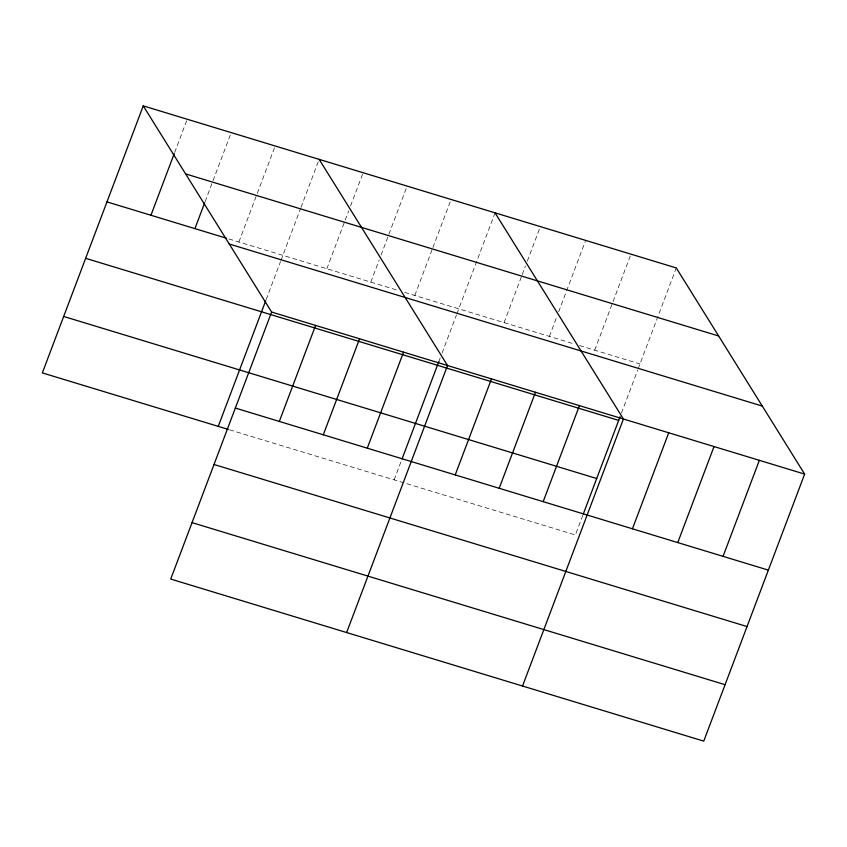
<?xml version="1.0" encoding="UTF-8"?>
<svg xmlns="http://www.w3.org/2000/svg" width="847" height="847" viewBox="0 0 847 847"><rect width="100%" height="100%" fill="white"/><g stroke="black" fill="none" stroke-linecap="round" stroke-linejoin="round"><path stroke-width="0.64" stroke-dasharray="4.24 3.18" d="M174.662 152.481L186.753 120.475M205.154 201.544L212.586 181.851M213.052 180.623L230.268 135.075M238.896 241.998L275.169 145.98M266.18 299.531L280.548 261.501M281.013 260.273L300.537 208.595M301.003 207.356L319.15 159.352M326.847 268.732L348.699 210.882M350.563 205.959L363.119 172.724M370.817 282.104L379.191 259.955M381.055 255.032L407.1 186.096M414.797 295.476L432.468 248.7M432.933 247.472L451.07 199.469M394.151 479.857L401.563 460.228M438.831 361.605L440.228 357.921M442.081 353.008L456.448 314.978M456.914 313.761L495.05 212.841M504.071 322.622L521.752 275.847M522.218 274.619L525.468 266M527.332 261.077L540.354 226.615M549.385 336.397L556.828 316.704M558.681 311.781L585.658 240.389M594.689 350.182L630.973 254.164M582.8 515.325L575.378 534.955L405.48 483.298M621.454 413.029L637.685 370.086M638.14 368.858L676.277 267.938M228.838 238.939L398.461 290.51M404.739 292.427L573.292 343.67M579.592 345.587L639.993 363.956M229.558 429.81L404.22 482.917"/><path stroke-width="1.27" d="M143.249 105.875L271.622 312.045L170.723 579.062L703.751 741.125L804.65 474.108L676.277 267.938L143.249 105.875L42.35 372.892L228.298 429.429M150.946 215.254L174.196 153.709M194.916 228.626L204.688 202.772M218.251 426.369L265.714 300.759M279.319 421.425L315.592 325.417M323.289 434.797L359.573 338.789M367.27 448.169L403.543 352.151M402.029 459L438.831 361.605M346.624 632.54L447.523 365.523L319.15 159.352M455.22 474.902L491.493 378.895M499.19 488.274L535.473 392.267M543.171 501.646L579.443 405.639M583.265 514.097L620.068 416.703M522.525 686.028L623.424 419.011L495.05 212.841M632.444 528.793L668.728 432.785M677.759 542.567L714.032 446.56M723.063 556.352L759.346 460.334M185.609 173.91L718.637 335.984M106.966 201.882L226.329 238.176M229.251 244.01L762.289 406.073M271.622 312.045L804.65 474.108M85.642 258.314L618.67 420.387M63.673 316.46L596.701 478.523M235.339 408.053L768.367 570.126M214.016 464.484L747.043 626.558M192.047 522.631L725.074 684.694"/></g></svg>
